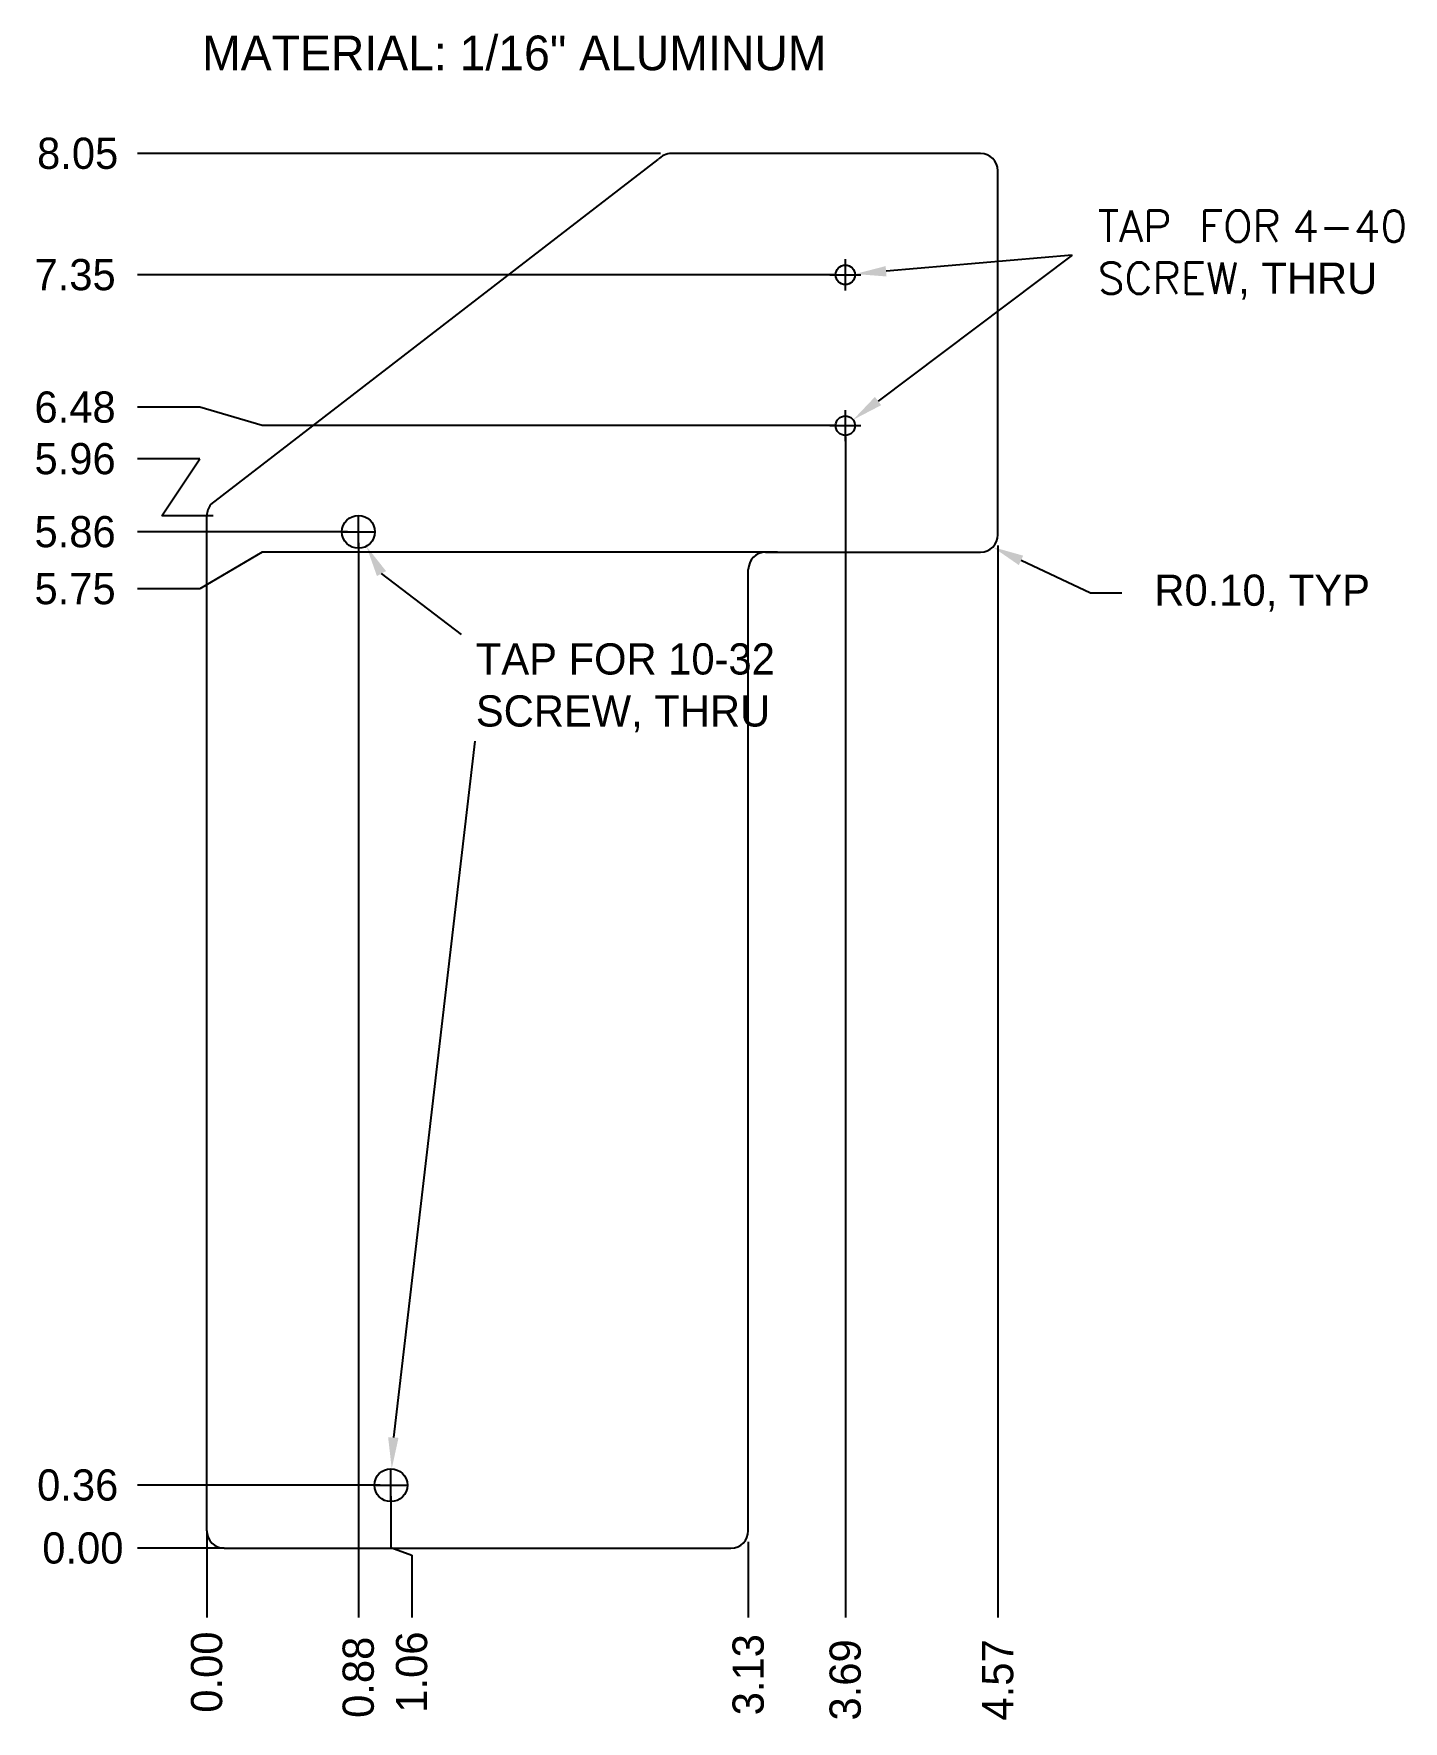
# Model space of a CAD drawing. Header units: inches. Extents: x 9.48 to 17.38, y 5.22 to 14.95.
import ezdxf

# ---------------------------------------------------------------- set-up
doc = ezdxf.new("R2010")
doc.units = ezdxf.units.IN
doc.header["$MEASUREMENT"] = 0
doc.layers.add('dimensions', color=50, linetype='Continuous')
doc.dimstyles.get("Standard").update_dxf_attribs({"dimtxt": 0.18, "dimasz": 0.18, "dimexe": 0.18, "dimexo": 0.0625, "dimgap": 0.09, "dimtad": 0, "dimtih": 1, "dimtoh": 1, "dimzin": 0, "dimdsep": 46, "dimtxsty": 'Standard', "dimcen": 0.09, "dimadec": 0, "dimazin": 0, "dimtfac": 1, "dimtofl": 0, "dimtmove": 0, "dimatfit": 3, "dimfxl": 1, "dimtolj": 1, "dimtzin": 0, "dimarcsym": 0})

# ---------------------------------------------------------------- blocks, each defined once
blk = doc.blocks.new('*D15')
at = {"layer": 'Defpoints', "color": 0, "transparency": 16777216}
for p in [(10.4783, 7.8631), (10.4783, 6.2169), (10.4783, 5.8169)]:
    blk.add_point(p, dxfattribs=at)
at = {"layer": 'dimensions', "color": 0, "lineweight": -2, "transparency": 16777216}
blk.add_line((10.4783, 6.1544), (10.4783, 5.8169), dxfattribs=at)
at = {"layer": 'dimensions', "color": 0, "transparency": 16777216, "insert": (10.4783, 5.5019), "char_height": 0.18, "attachment_point": 5, "rotation": 90}
blk.add_mtext('\\A1;0.00', dxfattribs=at)
blk = doc.blocks.new('*D16')
at = {"layer": 'Defpoints', "color": 0, "transparency": 16777216}
for p in [(10.0783, 6.2169), (10.4783, 6.2169), (10.4783, 6.2169)]:
    blk.add_point(p, dxfattribs=at)
at = {"layer": 'dimensions', "color": 0, "lineweight": -2, "transparency": 16777216}
blk.add_line((10.4158, 6.2169), (10.0783, 6.2169), dxfattribs=at)
at = {"layer": 'dimensions', "color": 0, "transparency": 16777216, "insert": (9.7633, 6.2169), "char_height": 0.18, "attachment_point": 5}
blk.add_mtext('\\A1;0.00', dxfattribs=at)
blk = doc.blocks.new('*D17')
at = {"layer": 'Defpoints', "color": 0, "transparency": 16777216}
for p in [(10.0783, 6.5802), (11.5408, 6.5802), (10.4783, 6.2169)]:
    blk.add_point(p, dxfattribs=at)
at = {"layer": 'dimensions', "color": 0, "lineweight": -2, "transparency": 16777216}
blk.add_line((11.4783, 6.5802), (10.0783, 6.5802), dxfattribs=at)
at = {"layer": 'dimensions', "color": 0, "transparency": 16777216, "insert": (9.7333, 6.5802), "char_height": 0.18, "attachment_point": 5}
blk.add_mtext('\\A1;0.36', dxfattribs=at)
blk = doc.blocks.new('*D20')
at = {"layer": 'Defpoints', "color": 0, "transparency": 16777216}
for p in [(10.0783, 12.0802), (11.3533, 12.0802), (10.4783, 6.2169)]:
    blk.add_point(p, dxfattribs=at)
at = {"layer": 'dimensions', "color": 0, "lineweight": -2, "transparency": 16777216}
blk.add_line((11.2908, 12.0802), (10.0783, 12.0802), dxfattribs=at)
at = {"layer": 'dimensions', "color": 0, "transparency": 16777216, "insert": (9.7183, 12.0802), "char_height": 0.18, "attachment_point": 5}
blk.add_mtext('\\A1;5.86', dxfattribs=at)
blk = doc.blocks.new('*D23')
at = {"layer": 'Defpoints', "color": 0, "transparency": 16777216}
for p in [(10.0783, 13.5631), (14.1633, 13.5631), (10.4783, 6.2169)]:
    blk.add_point(p, dxfattribs=at)
at = {"layer": 'dimensions', "color": 0, "lineweight": -2, "transparency": 16777216}
blk.add_line((14.1008, 13.5631), (10.0783, 13.5631), dxfattribs=at)
at = {"layer": 'dimensions', "color": 0, "transparency": 16777216, "insert": (9.7183, 13.5631), "char_height": 0.18, "attachment_point": 5}
blk.add_mtext('\\A1;7.35', dxfattribs=at)
blk = doc.blocks.new('*D24')
at = {"layer": 'Defpoints', "color": 0, "transparency": 16777216}
for p in [(10.0783, 14.2631), (13.1595, 14.2631), (10.4783, 6.2169)]:
    blk.add_point(p, dxfattribs=at)
at = {"layer": 'dimensions', "color": 0, "lineweight": -2, "transparency": 16777216}
blk.add_line((13.097, 14.2631), (10.0783, 14.2631), dxfattribs=at)
at = {"layer": 'dimensions', "color": 0, "transparency": 16777216, "insert": (9.7333, 14.2631), "char_height": 0.18, "attachment_point": 5}
blk.add_mtext('\\A1;8.05', dxfattribs=at)
blk = doc.blocks.new('*D25')
at = {"layer": 'Defpoints', "color": 0, "transparency": 16777216}
for p in [(11.3533, 12.0802), (10.4783, 6.2169), (11.3533, 5.8169)]:
    blk.add_point(p, dxfattribs=at)
at = {"layer": 'dimensions', "color": 0, "lineweight": -2, "transparency": 16777216}
blk.add_line((11.3533, 12.0177), (11.3533, 5.8169), dxfattribs=at)
at = {"layer": 'dimensions', "color": 0, "transparency": 16777216, "insert": (11.3533, 5.4719), "char_height": 0.18, "attachment_point": 5, "rotation": 90}
blk.add_mtext('\\A1;0.88', dxfattribs=at)
blk = doc.blocks.new('*D26')
at = {"layer": 'Defpoints', "color": 0, "transparency": 16777216}
for p in [(11.5408, 6.5802), (10.4783, 6.2169), (11.6613, 5.8169)]:
    blk.add_point(p, dxfattribs=at)
at = {"layer": 'dimensions', "color": 0, "lineweight": -2, "transparency": 16777216}
for p, q in [((11.5408, 6.5177), (11.5408, 6.2202)), ((11.5408, 6.2202), (11.6613, 6.1769)), ((11.6613, 6.1769), (11.6613, 5.8169))]:
    blk.add_line(p, q, dxfattribs=at)
at = {"layer": 'dimensions', "color": 0, "transparency": 16777216, "insert": (11.6613, 5.5019), "char_height": 0.18, "attachment_point": 5, "rotation": 90}
blk.add_mtext('\\A1;1.06', dxfattribs=at)
blk = doc.blocks.new('*D27')
at = {"layer": 'Defpoints', "color": 0, "transparency": 16777216}
for p in [(13.6033, 6.3169), (10.4783, 6.2169), (13.6033, 5.8169)]:
    blk.add_point(p, dxfattribs=at)
at = {"layer": 'dimensions', "color": 0, "lineweight": -2, "transparency": 16777216}
blk.add_line((13.6033, 6.2544), (13.6033, 5.8169), dxfattribs=at)
at = {"layer": 'dimensions', "color": 0, "transparency": 16777216, "insert": (13.6033, 5.4869), "char_height": 0.18, "attachment_point": 5, "rotation": 90}
blk.add_mtext('\\A1;3.13', dxfattribs=at)
blk = doc.blocks.new('*D28')
at = {"layer": 'Defpoints', "color": 0, "transparency": 16777216}
for p in [(14.1633, 12.6931), (10.4783, 6.2169), (14.1633, 5.8169)]:
    blk.add_point(p, dxfattribs=at)
at = {"layer": 'dimensions', "color": 0, "lineweight": -2, "transparency": 16777216}
blk.add_line((14.1633, 12.6306), (14.1633, 5.8169), dxfattribs=at)
at = {"layer": 'dimensions', "color": 0, "transparency": 16777216, "insert": (14.1633, 5.4569), "char_height": 0.18, "attachment_point": 5, "rotation": 90}
blk.add_mtext('\\A1;3.69', dxfattribs=at)
blk = doc.blocks.new('*D29')
at = {"layer": 'Defpoints', "color": 0, "transparency": 16777216}
for p in [(15.0433, 12.0631), (10.4783, 6.2169), (15.0433, 5.8169)]:
    blk.add_point(p, dxfattribs=at)
at = {"layer": 'dimensions', "color": 0, "lineweight": -2, "transparency": 16777216}
blk.add_line((15.0433, 12.0006), (15.0433, 5.8169), dxfattribs=at)
at = {"layer": 'dimensions', "color": 0, "transparency": 16777216, "insert": (15.0433, 5.4569), "char_height": 0.18, "attachment_point": 5, "rotation": 90}
blk.add_mtext('\\A1;4.57', dxfattribs=at)

msp = doc.modelspace()

# ---------------------------------------------------------------- linework, layer by layer
for p, q in [((10.5021, 12.2373), (13.0833, 14.2279)), ((14.9433, 14.2631), (13.1595, 14.2631)), ((15.0433, 12.0631), (15.0433, 14.1631)), ((10.4783, 6.3169), (10.4783, 12.1726)), ((13.7033, 11.9631), (14.9433, 11.9631)), ((13.6033, 6.3169), (13.6033, 11.8631)), ((10.5783, 6.2169), (13.5033, 6.2169))]:
    msp.add_line(p, q)
for centre, radius in [((14.1633, 13.5631), 0.056), ((14.1633, 12.6931), 0.056), ((11.3533, 12.0802), 0.095), ((11.5408, 6.5802), 0.095)]:
    msp.add_circle(centre, radius)
for centre, start, end in [((13.1595, 14.1631), 90, 139.63546), ((14.9433, 14.1631), 0, 90), ((10.5783, 12.1726), 139.63546, 180), ((14.9433, 12.0631), 270, 0), ((13.7033, 11.8631), 90, 180), ((10.5783, 6.3169), 180, 270), ((13.5033, 6.3169), 270, 0)]:
    msp.add_arc(centre, 0.1, start, end)
at = {"layer": 'dimensions'}
for p, q in [((14.1633, 13.4731), (14.1633, 13.6531)), ((15.4729, 13.6769), (14.352, 12.8348)), ((15.4729, 13.6769), (14.3984, 13.5835)), ((14.0733, 13.5631), (14.2533, 13.5631)), ((14.1633, 12.6031), (14.1633, 12.7831)), ((14.1633, 12.6031), (14.1633, 12.7831)), ((14.0733, 12.6931), (14.2533, 12.6931)), ((14.0733, 12.6931), (14.2533, 12.6931)), ((11.3533, 11.9902), (11.3533, 12.1702)), ((11.2633, 12.0802), (11.4433, 12.0802)), ((15.5782, 11.7271), (15.1769, 11.9158)), ((11.9475, 11.4889), (11.4864, 11.8396)), ((15.7582, 11.7271), (15.5782, 11.7271)), ((12.026, 10.8731), (11.5548, 6.8548)), ((11.5408, 6.4902), (11.5408, 6.6702)), ((11.4508, 6.5802), (11.6308, 6.5802)), ((10.4783, 6.3169), (10.4783, 5.8169)), ((10.5783, 6.2169), (10.0783, 6.2169))]:
    msp.add_line(p, q, dxfattribs=at)
for points in [[(14.3958, 13.6134), (14.401, 13.5536), (14.2191, 13.5679)], [(14.3339, 12.8588), (14.37, 12.8109), (14.208, 12.7267)], [(11.5127, 11.8541), (11.4602, 11.825), (11.3993, 11.997)], [(15.1896, 11.9429), (15.1641, 11.8886), (15.014, 11.9924)], [(11.5248, 6.8563), (11.5847, 6.8533), (11.5456, 6.675)]]:
    msp.add_solid(points, dxfattribs=at)

# ---------------------------------------------------------------- texts
at = {"layer": 'dimensions', "insert": (10.4514, 14.9433), "char_height": 0.2, "width": 5.258853, "attachment_point": 1}
msp.add_mtext('MATERIAL: 1/16" ALUMINUM', dxfattribs=at)
at = {"layer": 'dimensions', "char_height": 0.18}
for s, insert, attachment_point in [('{\\Ftxt.shx|c1;TAP FOR} {\\Ftxt.shx|c1;4-40\\PSCREW}, THRU', (15.6203, 13.6769), 4), ('R0.10, TYP', (16.5687, 11.7271), 5), ('TAP FOR 10-32\\PSCREW, THRU', (12.0311, 11.1804), 4)]:
    msp.add_mtext(s, dxfattribs=dict(at, insert=insert, attachment_point=attachment_point))

# ---------------------------------------------------------------- dimensions: what is measured, and where the dimension line sits
at = {"layer": 'dimensions'}
for feature_location, offset, dtype, origin, picture, middle in [((13.1595, 14.2631), (-3.0812, 0), 0, (10.4783, 6.2169), '*D24', (9.7333, 14.2631)), ((14.1633, 13.5631), (-4.085, 0), 0, (10.4783, 6.2169), '*D23', (9.7183, 13.5631)), ((14.1632634287, 12.6931028052), (0, -6.8761601369), 1, (10.4782634287, 6.2169426683), '*D28', (14.1632634287, 5.4569426683)), ((11.3533, 12.0802), (-1.275, 0), 0, (10.4783, 6.2169), '*D20', (9.7183, 12.0802)), ((11.3532634287, 12.0801709753), (0, -6.2632283071), 1, (10.4782634287, 6.2169426683), '*D25', (11.3532634287, 5.4719426683)), ((15.0432634287, 12.0631028052), (0, -6.2461601369), 1, (10.4782634287, 6.2169426683), '*D29', (15.0432634287, 5.4569426683)), ((10.4782634287, 6.2169426683), (0, -0.4), 1, (10.4782634287, 7.8631028052), '*D15', (10.4782634287, 5.5019426683)), ((11.5408, 6.5802), (-1.4625, 0), 0, (10.4783, 6.2169), '*D17', (9.7333, 6.5802)), ((11.5408, 6.5802), (0.1205, -0.7632), 1, (10.4783, 6.2169), '*D26', (11.6613, 5.5019)), ((10.4782634287, 6.2169426683), (-0.4, 0), 0, (10.4782634287, 6.2169426683), '*D16', (9.7632634287, 6.2169426683)), ((13.6032634287, 6.3169426683), (0, -0.5), 1, (10.4782634287, 6.2169426683), '*D27', (13.6032634287, 5.4869426683))]:
    dim = msp.add_ordinate_dim(feature_location=feature_location, offset=offset, dtype=dtype, origin=origin, dimstyle='Standard', dxfattribs=at)
    dim.commit()
    dim.dimension.update_dxf_attribs({"geometry": picture, "text_midpoint": middle})
for feature_location, offset in [((14.1633, 12.6931), (-4.085, 0.1059)), ((10.5783, 12.1726), (-0.5, 0.3288)), ((13.8346, 11.9631), (-3.7563, -0.2116))]:
    msp.add_ordinate_dim(feature_location=feature_location, offset=offset, dtype=0, origin=(10.4783, 6.2169), dimstyle='Standard', dxfattribs=at).render()

doc.saveas('drawing.dxf')
